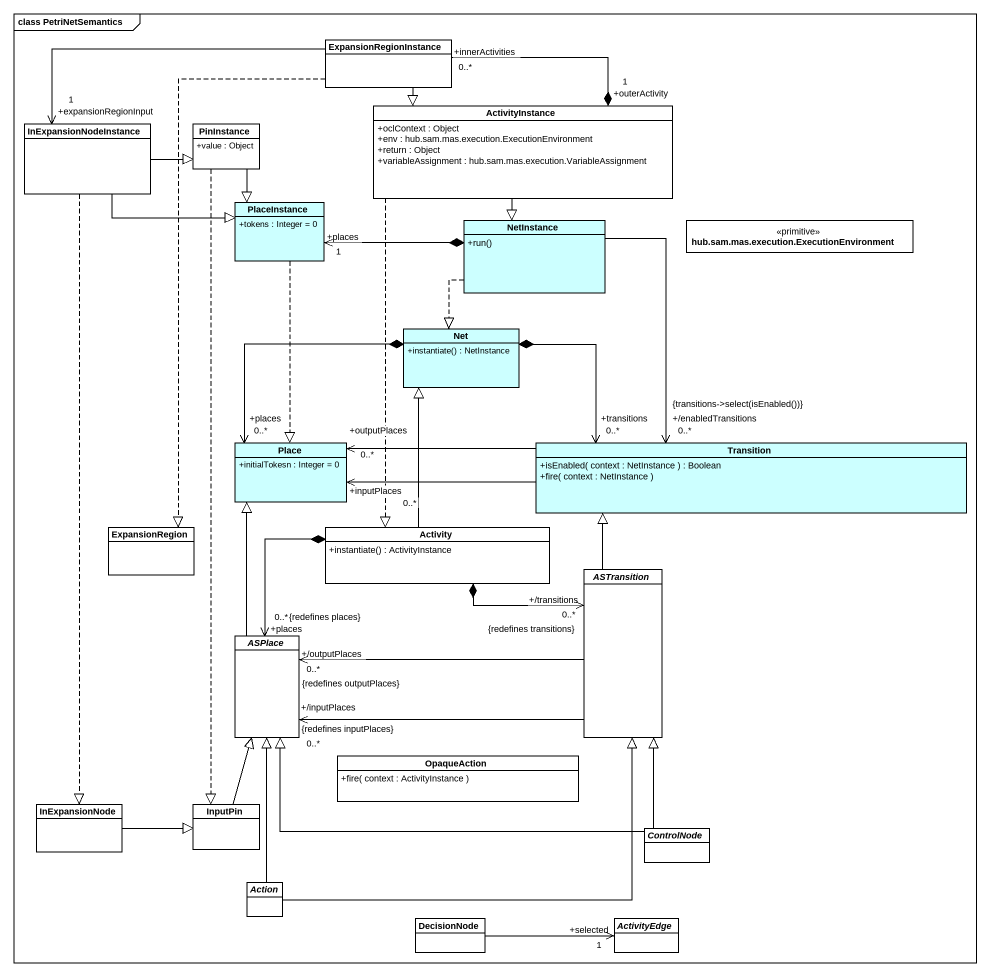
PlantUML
@startuml
mainframe class PetriNetSemantics
hide circle
hide empty members
skinparam classAttributeIconSize 0
class ExpansionRegionInstance
class ActivityInstance {
  +oclContext : Object
  +env : hub.sam.mas.execution.ExecutionEnvironment
  +return : Object
  +variableAssignment : hub.sam.mas.execution.VariableAssignment
}
class InExpansionNodeInstance
class PinInstance {
  +value : Object
}
class PlaceInstance #CCFFFF {
  +tokens : Integer = 0
}
class NetInstance #CCFFFF {
  +run()
}
class "hub.sam.mas.execution.ExecutionEnvironment" as hub_sam_mas_execution <<primitive>> #FFFFFF
class Net #CCFFFF {
  +instantiate() : NetInstance
}
class Place #CCFFFF {
  +initialTokesn : Integer = 0
}
class Transition #CCFFFF {
  +isEnabled( context : NetInstance ) : Boolean
  +fire( context : NetInstance )
}
class ExpansionRegion
class Activity {
  +instantiate() : ActivityInstance
}
abstract class ASTransition
abstract class ASPlace
class OpaqueAction {
  +fire( context : ActivityInstance )
}
class InExpansionNode
class InputPin
abstract class ControlNode
abstract class "Action" as Action_
class DecisionNode
abstract class ActivityEdge
ExpansionRegionInstance --|> ActivityInstance
ExpansionRegionInstance -left-> "+expansionRegionInput\n1" InExpansionNodeInstance
ExpansionRegionInstance ..|> ExpansionRegion
ActivityInstance "+outerActivity\n1" *-up- "+innerActivities\n0..*" ExpansionRegionInstance
ActivityInstance --|> NetInstance
ActivityInstance ..|> Activity
InExpansionNodeInstance -right-|> PinInstance
InExpansionNodeInstance -right-|> PlaceInstance
InExpansionNodeInstance ..|> InExpansionNode
PinInstance --|> PlaceInstance
PinInstance ..|> InputPin
PlaceInstance ..|> Place
NetInstance *-left-> "+places\n1" PlaceInstance
NetInstance ..|> Net
NetInstance --> "+/enabledTransitions\n0..*\n{transitions->select(isEnabled())}" Transition
Net *--> "+places\n0..*" Place
Net *-right-> "+transitions\n0..*" Transition
Transition -left-> "+inputPlaces\n0..*" Place
Transition -left-> "+outputPlaces\n0..*" Place
Activity -up-|> Net
Activity *-right-> "+/transitions\n0..*\n{redefines transitions}" ASTransition
Activity *--> "+places\n0..*\n{redefines places}" ASPlace
ASTransition -up-|> Transition
ASTransition -left-> "+/outputPlaces\n0..*\n{redefines outputPlaces}" ASPlace
ASTransition -left-> "+/inputPlaces\n0..*\n{redefines inputPlaces}" ASPlace
ASPlace -up-|> Place
InExpansionNode -right-|> InputPin
InputPin -up-|> ASPlace
ControlNode -up-|> ASTransition
ControlNode -left-|> ASPlace
Action_ -up-|> ASTransition
Action_ -up-|> ASPlace
DecisionNode -right-> "+selected\n1" ActivityEdge
@enduml
